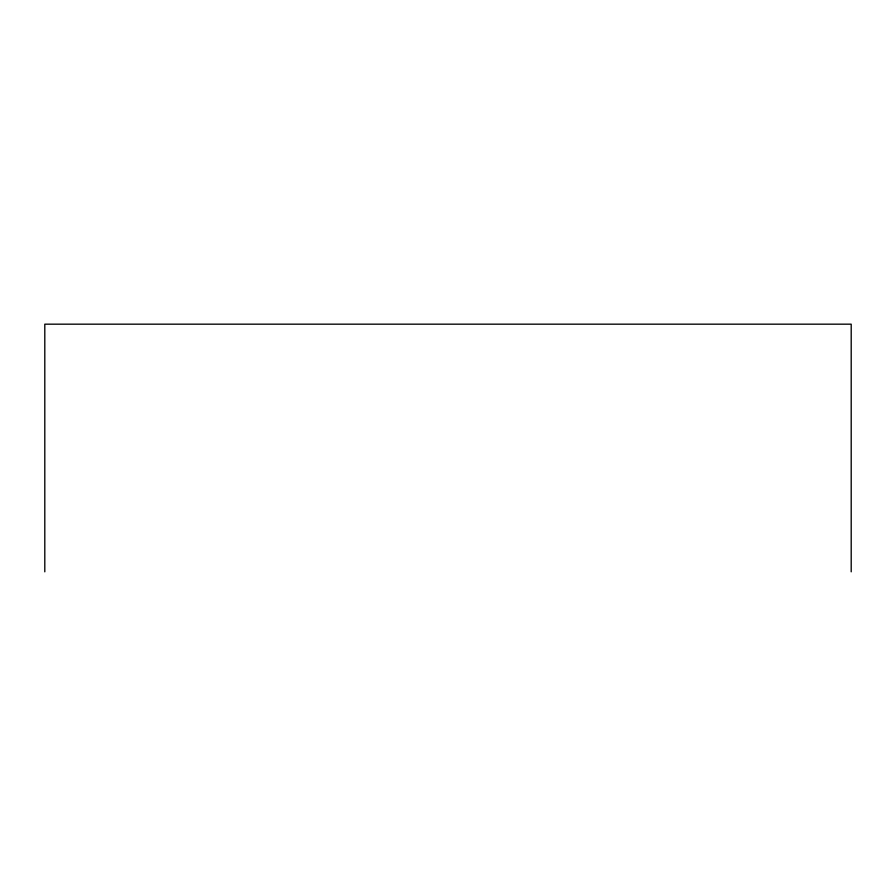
<?xml version="1.0" encoding="UTF-8"?>
<svg xmlns="http://www.w3.org/2000/svg" width="896" height="896" viewBox="0 0 896 896"><rect width="100%" height="100%" fill="white"/><g stroke="black" fill="none" stroke-linecap="round" stroke-linejoin="round"><path stroke-width="1.34" d="M851.2 571.827L851.2 324.173L44.8 324.173L44.8 571.827"/></g></svg>
